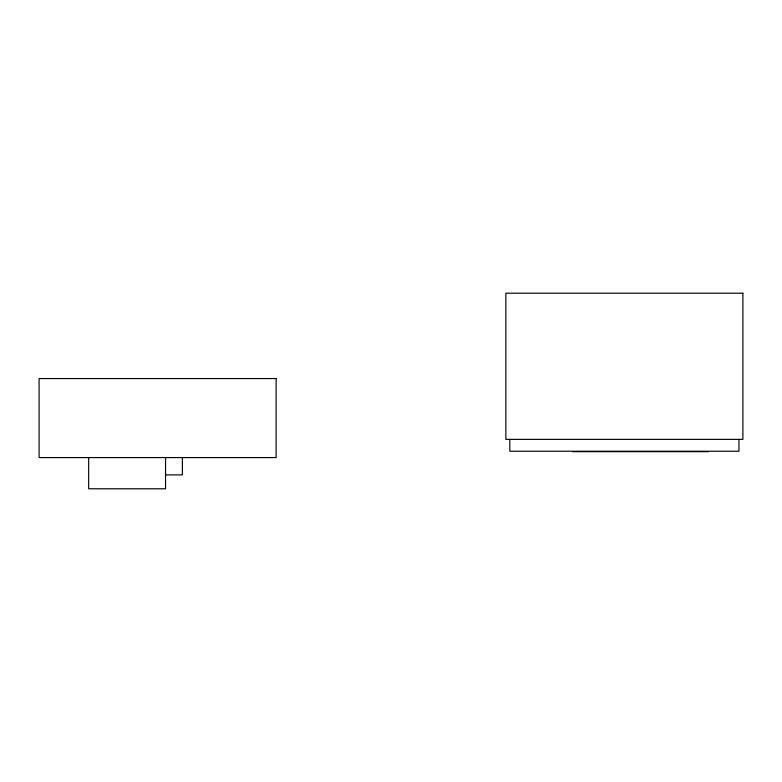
<?xml version="1.0" encoding="UTF-8"?>
<svg xmlns="http://www.w3.org/2000/svg" width="782" height="782" viewBox="0 0 782 782"><rect width="100%" height="100%" fill="white"/><g stroke="black" fill="none" stroke-linecap="round" stroke-linejoin="round"><path stroke-width="1.17" d="M572.6 451.673L708.424 451.673M165.549 474.889L182.382 474.889L182.382 457.578M738.951 439.376L738.951 451.234L509.815 451.234L509.815 439.376M165.549 457.578L165.549 488.789L88.669 488.789L88.669 457.578M742.9 293.211L505.866 293.211L505.866 439.376L742.9 439.376L742.9 293.211M276.134 378.566L39.1 378.566L39.1 457.578L276.134 457.578L276.134 378.566"/></g></svg>
